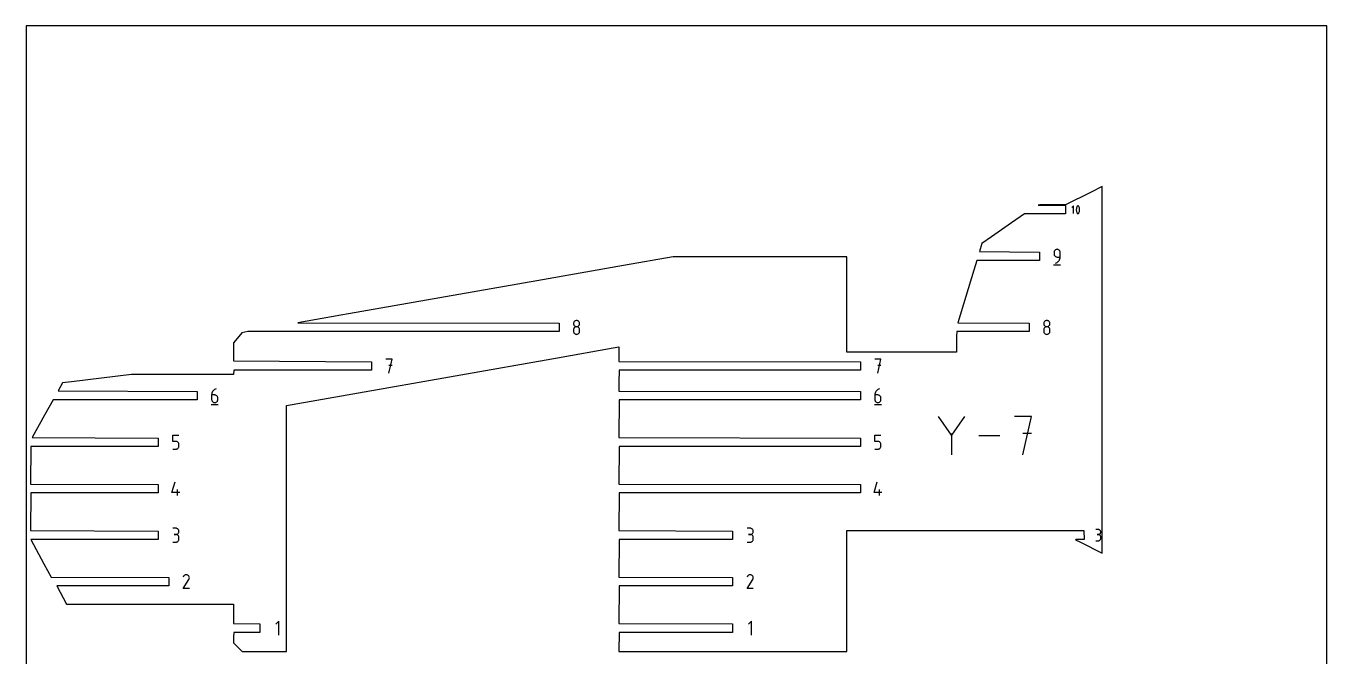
# Model space of a CAD drawing. Extents: x 0 to 450, y 0 to 500.
# Drawn here: x 0 to 450, y 281.9 to 500 of the extents above; entities that cross this region are included whole.
import ezdxf

# ---------------------------------------------------------------- set-up
doc = ezdxf.new("R2010")
doc.units = 0

msp = doc.modelspace()

# ---------------------------------------------------------------- linework, layer by layer
at = {"layer": 'annotation', "color": 1}
for p, q in [((362.287439, 437.707543), (361.701274, 437.121214)), ((362.287439, 435.070878), (362.287439, 437.707543)), ((363.301573, 436.766992), (363.276305, 436.514483)), ((363.276305, 436.514483), (363.276305, 436.260931)), ((363.352109, 437.016508), (363.301573, 436.766992)), ((363.427912, 437.261081), (363.352109, 437.016508)), ((363.528984, 437.498762), (363.427912, 437.261081)), ((363.56302, 437.555362), (363.528984, 437.498762)), ((363.528984, 437.498762), (363.528984, 437.498762)), ((363.605438, 437.603596), (363.56302, 437.555362)), ((363.654833, 437.642996), (363.605438, 437.603596)), ((363.709801, 437.673095), (363.654833, 437.642996)), ((363.768938, 437.693428), (363.709801, 437.673095)), ((363.830839, 437.703526), (363.768938, 437.693428)), ((363.894099, 437.702924), (363.830839, 437.703526)), ((363.957314, 437.691154), (363.894099, 437.702924)), ((364.01908, 437.667749), (363.957314, 437.691154)), ((364.042725, 437.655324), (364.01908, 437.667749)), ((364.01908, 437.667749), (364.01908, 437.667749)), ((364.065415, 437.641052), (364.042725, 437.655324)), ((364.087039, 437.625046), (364.065415, 437.641052)), ((364.107487, 437.60742), (364.087039, 437.625046)), ((364.126649, 437.588285), (364.107487, 437.60742)), ((364.144415, 437.567756), (364.126649, 437.588285)), ((364.160675, 437.545944), (364.144415, 437.567756)), ((364.175317, 437.522964), (364.160675, 437.545944)), ((364.188233, 437.498927), (364.175317, 437.522964)), ((364.289794, 437.260757), (364.188233, 437.498927)), ((364.188233, 437.498927), (364.188233, 437.498927)), ((364.365965, 437.015816), (364.289794, 437.260757)), ((364.416746, 436.766055), (364.365965, 437.015816)), ((364.442136, 436.513423), (364.416746, 436.766055)), ((364.442136, 436.259872), (364.442136, 436.513423)), ((363.276305, 436.260931), (363.301573, 436.008288)), ((363.301573, 436.008288), (363.352109, 435.758502)), ((363.352109, 435.758502), (363.427912, 435.513524)), ((363.427912, 435.513524), (363.528984, 435.275305)), ((363.528984, 435.275305), (363.528984, 435.275305)), ((363.528984, 435.275305), (363.541852, 435.251316)), ((363.541852, 435.251316), (363.556387, 435.22845)), ((363.556387, 435.22845), (363.572526, 435.206777)), ((363.572526, 435.206777), (363.590208, 435.186364)), ((363.590208, 435.186364), (363.609372, 435.167283)), ((363.609372, 435.167283), (363.629957, 435.149602)), ((363.629957, 435.149602), (363.651902, 435.133391)), ((363.651902, 435.133391), (363.675145, 435.118719)), ((363.675145, 435.118719), (363.699625, 435.105656)), ((363.699625, 435.105656), (363.699625, 435.105656)), ((363.699625, 435.105656), (363.760904, 435.082748)), ((363.760904, 435.082748), (363.823751, 435.071367)), ((363.823751, 435.071367), (363.886745, 435.071049)), ((363.886745, 435.071049), (363.948466, 435.08133)), ((363.948466, 435.08133), (364.007491, 435.101745)), ((364.007491, 435.101745), (364.062402, 435.13183)), ((364.062402, 435.13183), (364.111776, 435.171123)), ((364.111776, 435.171123), (364.154193, 435.219157)), ((364.154193, 435.219157), (364.188233, 435.27547)), ((364.188233, 435.27547), (364.289794, 435.5132)), ((364.188233, 435.27547), (364.188233, 435.27547)), ((364.289794, 435.5132), (364.365965, 435.75781)), ((364.365965, 435.75781), (364.416746, 436.007351)), ((364.416746, 436.007351), (364.442136, 436.259872)), ((355.596637, 421.820621), (355.579427, 421.628865)), ((355.579427, 421.628865), (355.579427, 421.095163)), ((355.579427, 421.095163), (355.579427, 421.095163)), ((355.579427, 421.095163), (355.596637, 420.903418)), ((355.646239, 422.001146), (355.596637, 421.820621)), ((355.596637, 420.903418), (355.646239, 420.72292)), ((355.725197, 422.167416), (355.646239, 422.001146)), ((355.646239, 420.72292), (355.725197, 420.556691)), ((355.830474, 422.316405), (355.725197, 422.167416)), ((355.725197, 420.556691), (355.830474, 420.407749)), ((355.959032, 422.445089), (355.830474, 422.316405)), ((355.830474, 420.407749), (355.959032, 420.279115)), ((356.107833, 422.550442), (355.959032, 422.445089)), ((355.959032, 420.279115), (356.107833, 420.173809)), ((356.273841, 422.629439), (356.107833, 422.550442)), ((356.107833, 420.173809), (356.273841, 420.094852)), ((356.454017, 422.679056), (356.273841, 422.629439)), ((356.273841, 420.094852), (356.454017, 420.045263)), ((356.645325, 422.696267), (356.454017, 422.679056)), ((356.454017, 420.045263), (356.645325, 420.028062)), ((356.837029, 422.679056), (356.645325, 422.696267)), ((356.645325, 422.696267), (356.645325, 422.696267)), ((356.645325, 420.028062), (357.711222, 420.028062)), ((357.017416, 422.629439), (356.837029, 422.679056)), ((356.948381, 418.352964), (357.169425, 418.574659)), ((357.183486, 422.550442), (357.017416, 422.629439)), ((357.169425, 418.574659), (357.356762, 418.824565)), ((357.332237, 422.445089), (357.183486, 422.550442)), ((357.460671, 422.316405), (357.332237, 422.445089)), ((357.356762, 418.824565), (357.507501, 419.09877)), ((357.565787, 422.167416), (357.460671, 422.316405)), ((357.507501, 419.09877), (357.618752, 419.393363)), ((357.644584, 422.001146), (357.565787, 422.167416)), ((357.618752, 419.393363), (357.687623, 419.704431)), ((357.694063, 421.820621), (357.644584, 422.001146)), ((357.687623, 419.704431), (357.711222, 420.028062)), ((357.711222, 421.628865), (357.694063, 421.820621)), ((357.711222, 420.028062), (357.711222, 421.628865)), ((357.711222, 421.628865), (357.711222, 421.628865)), ((355.446228, 417.296267), (357.846228, 417.296267)), ((356.111925, 417.896267), (356.41674, 418.009856)), ((356.111925, 417.896267), (356.111925, 417.896267)), ((356.41674, 418.009856), (356.696522, 418.163393)), ((356.696522, 418.163393), (356.948381, 418.352964)), ((189.381537, 397.172966), (189.364338, 396.982106)), ((189.364338, 396.982106), (189.364338, 396.982106)), ((189.364338, 396.982106), (189.381547, 396.79035)), ((189.431114, 397.352793), (189.381537, 397.172966)), ((189.381547, 396.79035), (189.431149, 396.609825)), ((189.510041, 397.518539), (189.431114, 397.352793)), ((189.431149, 396.609825), (189.510107, 396.443555)), ((189.615285, 397.667152), (189.510041, 397.518539)), ((189.510107, 396.443555), (189.615384, 396.294566)), ((189.743818, 397.795584), (189.615285, 397.667152)), ((189.615384, 396.294566), (189.743942, 396.165882)), ((189.892609, 397.900784), (189.743818, 397.795584)), ((189.743942, 396.165882), (189.892743, 396.060529)), ((190.058629, 397.979703), (189.892609, 397.900784)), ((189.892743, 396.060529), (190.058751, 395.981531)), ((190.238848, 398.029291), (190.058629, 397.979703)), ((190.430235, 398.046498), (190.238848, 398.029291)), ((190.621622, 398.029291), (190.430235, 398.046498)), ((190.430235, 398.046498), (190.430235, 398.046498)), ((190.801841, 397.979703), (190.621622, 398.029291)), ((190.801719, 395.981531), (190.967727, 396.060529)), ((190.967861, 397.900784), (190.801841, 397.979703)), ((190.967727, 396.060529), (191.116528, 396.165882)), ((191.116652, 397.795584), (190.967861, 397.900784)), ((191.116528, 396.165882), (191.245086, 396.294566)), ((191.245185, 397.667152), (191.116652, 397.795584)), ((191.245086, 396.294566), (191.350363, 396.443555)), ((191.35043, 397.518539), (191.245185, 397.667152)), ((191.350363, 396.443555), (191.429321, 396.609825)), ((191.429356, 397.352793), (191.35043, 397.518539)), ((191.429321, 396.609825), (191.478923, 396.79035)), ((191.478933, 397.172966), (191.429356, 397.352793)), ((191.478923, 396.79035), (191.496132, 396.982106)), ((191.496132, 396.982106), (191.478933, 397.172966)), ((191.496132, 396.982106), (191.496132, 396.982106)), ((352.033554, 397.172966), (352.016355, 396.982106)), ((352.016355, 396.982106), (352.016355, 396.982106)), ((352.016355, 396.982106), (352.033564, 396.79035)), ((352.083132, 397.352793), (352.033554, 397.172966)), ((352.033564, 396.79035), (352.083166, 396.609825)), ((352.162058, 397.518539), (352.083132, 397.352793)), ((352.083166, 396.609825), (352.162125, 396.443555)), ((352.267302, 397.667152), (352.162058, 397.518539)), ((352.162125, 396.443555), (352.267401, 396.294566)), ((352.395835, 397.795584), (352.267302, 397.667152)), ((352.267401, 396.294566), (352.395959, 396.165882)), ((352.544627, 397.900784), (352.395835, 397.795584)), ((352.395959, 396.165882), (352.54476, 396.060529)), ((352.710647, 397.979703), (352.544627, 397.900784)), ((352.54476, 396.060529), (352.710768, 395.981531)), ((352.890865, 398.029291), (352.710647, 397.979703)), ((353.082252, 398.046498), (352.890865, 398.029291)), ((353.273639, 398.029291), (353.082252, 398.046498)), ((353.082252, 398.046498), (353.082252, 398.046498)), ((353.453858, 397.979703), (353.273639, 398.029291)), ((353.453737, 395.981531), (353.619744, 396.060529)), ((353.619878, 397.900784), (353.453858, 397.979703)), ((353.619744, 396.060529), (353.768545, 396.165882)), ((353.768669, 397.795584), (353.619878, 397.900784)), ((353.768545, 396.165882), (353.897103, 396.294566)), ((353.897202, 397.667152), (353.768669, 397.795584)), ((353.897103, 396.294566), (354.00238, 396.443555)), ((354.002447, 397.518539), (353.897202, 397.667152)), ((354.00238, 396.443555), (354.081338, 396.609825)), ((354.081373, 397.352793), (354.002447, 397.518539)), ((354.081338, 396.609825), (354.130941, 396.79035)), ((354.130951, 397.172966), (354.081373, 397.352793)), ((354.130941, 396.79035), (354.14815, 396.982106)), ((354.14815, 396.982106), (354.130951, 397.172966)), ((354.14815, 396.982106), (354.14815, 396.982106)), ((189.381537, 395.039268), (189.364338, 394.847602)), ((189.364338, 394.847602), (189.364338, 394.31661)), ((189.364338, 394.31661), (189.364338, 394.31661)), ((189.364338, 394.31661), (189.381547, 394.124957)), ((189.431114, 395.219724), (189.381537, 395.039268)), ((189.381547, 394.124957), (189.431149, 393.944709)), ((189.510041, 395.385941), (189.431114, 395.219724)), ((189.431149, 393.944709), (189.510107, 393.778839)), ((189.615285, 395.534893), (189.510041, 395.385941)), ((189.510107, 393.778839), (189.615384, 393.630325)), ((189.743818, 395.663551), (189.615285, 395.534893)), ((189.615384, 393.630325), (189.743942, 393.502141)), ((189.892609, 395.768889), (189.743818, 395.663551)), ((189.743942, 393.502141), (189.892743, 393.397263)), ((190.058629, 395.847879), (189.892609, 395.768889)), ((189.892743, 393.397263), (190.058751, 393.318666)), ((190.238848, 395.897493), (190.058629, 395.847879)), ((190.058751, 395.981531), (190.238927, 395.931915)), ((190.058751, 393.318666), (190.238927, 393.269325)), ((190.430235, 395.914703), (190.238848, 395.897493)), ((190.238927, 395.931915), (190.430235, 395.914703)), ((190.238927, 393.269325), (190.430235, 393.252217)), ((190.430235, 395.914703), (190.621543, 395.931915)), ((190.621622, 395.897502), (190.430235, 395.914703)), ((190.430235, 395.914703), (190.430235, 395.914703)), ((190.430235, 395.914703), (190.430235, 395.914703)), ((190.430235, 393.252217), (190.621543, 393.269325)), ((190.430235, 393.252217), (190.430235, 393.252217)), ((190.621543, 395.931915), (190.801719, 395.981531)), ((190.621543, 393.269325), (190.801719, 393.318666)), ((190.801841, 395.847913), (190.621622, 395.897502)), ((190.801719, 393.318666), (190.967727, 393.397263)), ((190.967861, 395.768956), (190.801841, 395.847913)), ((190.967727, 393.397263), (191.116528, 393.502141)), ((191.116652, 395.66365), (190.967861, 395.768956)), ((191.116528, 393.502141), (191.245086, 393.630325)), ((191.245185, 395.535017), (191.116652, 395.66365)), ((191.245086, 393.630325), (191.350363, 393.778839)), ((191.35043, 395.386075), (191.245185, 395.535017)), ((191.350363, 393.778839), (191.429321, 393.944709)), ((191.429356, 395.219845), (191.35043, 395.386075)), ((191.429321, 393.944709), (191.478923, 394.124957)), ((191.478933, 395.039347), (191.429356, 395.219845)), ((191.478923, 394.124957), (191.496132, 394.31661)), ((191.496132, 394.847602), (191.478933, 395.039347)), ((191.496132, 394.31661), (191.496132, 394.847602)), ((191.496132, 394.847602), (191.496132, 394.847602)), ((352.033554, 395.039268), (352.016355, 394.847602)), ((352.016355, 394.847602), (352.016355, 394.31661)), ((352.016355, 394.31661), (352.016355, 394.31661)), ((352.016355, 394.31661), (352.033564, 394.124957)), ((352.083132, 395.219724), (352.033554, 395.039268)), ((352.033564, 394.124957), (352.083166, 393.944709)), ((352.162058, 395.385941), (352.083132, 395.219724)), ((352.083166, 393.944709), (352.162125, 393.778839)), ((352.267302, 395.534893), (352.162058, 395.385941)), ((352.162125, 393.778839), (352.267401, 393.630325)), ((352.395835, 395.663551), (352.267302, 395.534893)), ((352.267401, 393.630325), (352.395959, 393.502141)), ((352.544627, 395.768889), (352.395835, 395.663551)), ((352.395959, 393.502141), (352.54476, 393.397263)), ((352.710647, 395.847879), (352.544627, 395.768889)), ((352.54476, 393.397263), (352.710768, 393.318666)), ((352.890865, 395.897493), (352.710647, 395.847879)), ((352.710768, 395.981531), (352.890945, 395.931915)), ((352.710768, 393.318666), (352.890945, 393.269325)), ((353.082252, 395.914703), (352.890865, 395.897493)), ((352.890945, 395.931915), (353.082252, 395.914703)), ((352.890945, 393.269325), (353.082252, 393.252217)), ((353.082252, 395.914703), (353.27356, 395.931915)), ((353.273639, 395.897502), (353.082252, 395.914703)), ((353.082252, 395.914703), (353.082252, 395.914703)), ((353.082252, 395.914703), (353.082252, 395.914703)), ((353.082252, 393.252217), (353.27356, 393.269325)), ((353.082252, 393.252217), (353.082252, 393.252217)), ((353.27356, 395.931915), (353.453737, 395.981531)), ((353.27356, 393.269325), (353.453737, 393.318666)), ((353.453858, 395.847913), (353.273639, 395.897502)), ((353.453737, 393.318666), (353.619744, 393.397263)), ((353.619878, 395.768956), (353.453858, 395.847913)), ((353.619744, 393.397263), (353.768545, 393.502141)), ((353.768669, 395.66365), (353.619878, 395.768956)), ((353.768545, 393.502141), (353.897103, 393.630325)), ((353.897202, 395.535017), (353.768669, 395.66365)), ((353.897103, 393.630325), (354.00238, 393.778839)), ((354.002447, 395.386075), (353.897202, 395.535017)), ((354.00238, 393.778839), (354.081338, 393.944709)), ((354.081373, 395.219845), (354.002447, 395.386075)), ((354.081338, 393.944709), (354.130941, 394.124957)), ((354.130951, 395.039347), (354.081373, 395.219845)), ((354.130941, 394.124957), (354.14815, 394.31661)), ((354.14815, 394.847602), (354.130951, 395.039347)), ((354.14815, 394.31661), (354.14815, 394.847602)), ((354.14815, 394.847602), (354.14815, 394.847602)), ((126.593036, 384.669984), (124.458532, 384.669984)), ((125.525935, 379.869984), (126.593036, 384.669984)), ((126.593036, 382.53247), (125.525935, 382.53247)), ((295.72853, 384.669984), (293.594026, 384.669984)), ((294.661428, 379.869984), (295.72853, 384.669984)), ((295.72853, 382.53247), (294.661428, 382.53247)), ((64.741402, 373.736314), (64.553914, 373.485929)), ((64.962671, 373.958522), (64.741402, 373.736314)), ((65.214845, 374.148688), (64.962671, 373.958522)), ((65.495046, 374.302948), (65.214845, 374.148688)), ((65.800399, 374.417437), (65.495046, 374.302948)), ((65.800399, 374.417437), (65.800399, 374.417437)), ((294.137638, 373.736314), (293.95015, 373.485929)), ((294.358907, 373.958522), (294.137638, 373.736314)), ((294.61108, 374.148688), (294.358907, 373.958522)), ((294.891282, 374.302948), (294.61108, 374.148688)), ((295.196634, 374.417437), (294.891282, 374.302948)), ((295.196634, 374.417437), (295.196634, 374.417437)), ((64.065794, 369.017437), (66.465794, 369.017437)), ((64.222897, 372.604365), (64.199295, 372.279923)), ((64.199295, 372.279923), (64.199295, 370.684539)), ((65.265192, 372.279923), (64.199295, 372.279923)), ((64.199295, 370.684539), (64.199295, 370.684539)), ((64.199295, 370.684539), (64.216504, 370.492793)), ((64.216504, 370.492793), (64.266107, 370.312296)), ((64.291785, 372.91609), (64.222897, 372.604365)), ((64.266107, 370.312296), (64.345065, 370.146066)), ((64.403083, 373.211233), (64.291785, 372.91609)), ((64.345065, 370.146066), (64.450342, 369.997124)), ((64.553914, 373.485929), (64.403083, 373.211233)), ((64.450342, 369.997124), (64.578899, 369.86849)), ((64.578899, 369.86849), (64.727701, 369.763185)), ((64.727701, 369.763185), (64.893708, 369.684227)), ((64.893708, 369.684227), (65.073885, 369.634638)), ((65.073885, 369.634638), (65.265192, 369.617437)), ((65.456897, 372.262815), (65.265192, 372.279923)), ((65.265192, 369.617437), (65.456897, 369.634638)), ((65.265192, 369.617437), (65.265192, 369.617437)), ((65.637284, 372.213475), (65.456897, 372.262815)), ((65.456897, 369.634638), (65.637284, 369.684227)), ((65.803353, 372.134878), (65.637284, 372.213475)), ((65.637284, 369.684227), (65.803353, 369.763185)), ((65.952105, 372.03), (65.803353, 372.134878)), ((65.803353, 369.763185), (65.952105, 369.86849)), ((66.080539, 371.901816), (65.952105, 372.03)), ((65.952105, 369.86849), (66.080539, 369.997124)), ((66.185655, 371.753301), (66.080539, 371.901816)), ((66.080539, 369.997124), (66.185655, 370.146066)), ((66.264452, 371.587432), (66.185655, 371.753301)), ((66.185655, 370.146066), (66.264452, 370.312296)), ((66.31393, 371.407183), (66.264452, 371.587432)), ((66.264452, 370.312296), (66.31393, 370.492793)), ((66.33109, 371.215531), (66.31393, 371.407183)), ((66.31393, 370.492793), (66.33109, 370.684539)), ((66.33109, 370.684539), (66.33109, 371.215531)), ((66.33109, 371.215531), (66.33109, 371.215531)), ((293.46203, 369.017437), (295.86203, 369.017437)), ((293.619133, 372.604365), (293.595531, 372.279923)), ((293.595531, 372.279923), (293.595531, 370.684539)), ((294.661428, 372.279923), (293.595531, 372.279923)), ((293.595531, 370.684539), (293.595531, 370.684539)), ((293.595531, 370.684539), (293.61274, 370.492793)), ((293.61274, 370.492793), (293.662342, 370.312296)), ((293.688021, 372.91609), (293.619133, 372.604365)), ((293.662342, 370.312296), (293.7413, 370.146066)), ((293.799319, 373.211233), (293.688021, 372.91609)), ((293.7413, 370.146066), (293.846577, 369.997124)), ((293.95015, 373.485929), (293.799319, 373.211233)), ((293.846577, 369.997124), (293.975135, 369.86849)), ((293.975135, 369.86849), (294.123936, 369.763185)), ((294.123936, 369.763185), (294.289944, 369.684227)), ((294.289944, 369.684227), (294.47012, 369.634638)), ((294.47012, 369.634638), (294.661428, 369.617437)), ((294.853132, 372.262815), (294.661428, 372.279923)), ((294.661428, 369.617437), (294.853132, 369.634638)), ((294.661428, 369.617437), (294.661428, 369.617437)), ((295.033519, 372.213475), (294.853132, 372.262815)), ((294.853132, 369.634638), (295.033519, 369.684227)), ((295.199589, 372.134878), (295.033519, 372.213475)), ((295.033519, 369.684227), (295.199589, 369.763185)), ((295.348341, 372.03), (295.199589, 372.134878)), ((295.199589, 369.763185), (295.348341, 369.86849)), ((295.476775, 371.901816), (295.348341, 372.03)), ((295.348341, 369.86849), (295.476775, 369.997124)), ((295.58189, 371.753301), (295.476775, 371.901816)), ((295.476775, 369.997124), (295.58189, 370.146066)), ((295.660687, 371.587432), (295.58189, 371.753301)), ((295.58189, 370.146066), (295.660687, 370.312296)), ((295.710166, 371.407183), (295.660687, 371.587432)), ((295.660687, 370.312296), (295.710166, 370.492793)), ((295.727326, 371.215531), (295.710166, 371.407183)), ((295.710166, 370.492793), (295.727326, 370.684539)), ((295.727326, 370.684539), (295.727326, 371.215531)), ((295.727326, 371.215531), (295.727326, 371.215531)), ((320.125761, 358.413948), (315.673958, 364.851862)), ((324.576726, 364.851862), (320.125761, 358.413948)), ((347.818754, 364.851444), (341.883853, 364.851444)), ((344.851722, 351.505242), (347.818754, 364.851444)), ((50.750154, 356.18698), (50.750154, 358.324494)), ((50.750154, 358.324494), (52.881949, 358.324494)), ((51.816051, 356.18698), (50.750154, 356.18698)), ((52.007438, 356.169872), (51.816051, 356.18698)), ((52.187657, 356.120532), (52.007438, 356.169872)), ((52.353677, 356.041935), (52.187657, 356.120532)), ((52.502468, 355.937056), (52.353677, 356.041935)), ((52.631001, 355.808872), (52.502468, 355.937056)), ((52.736246, 355.660358), (52.631001, 355.808872)), ((52.815172, 355.494489), (52.736246, 355.660358)), ((293.595531, 356.18698), (293.595531, 358.324494)), ((293.595531, 358.324494), (295.727325, 358.324494)), ((294.661428, 356.18698), (293.595531, 356.18698)), ((294.852815, 356.169872), (294.661428, 356.18698)), ((295.033034, 356.120532), (294.852815, 356.169872)), ((295.199054, 356.041935), (295.033034, 356.120532)), ((295.347845, 355.937056), (295.199054, 356.041935)), ((295.476378, 355.808872), (295.347845, 355.937056)), ((295.581623, 355.660358), (295.476378, 355.808872)), ((295.660549, 355.494489), (295.581623, 355.660358)), ((320.125761, 358.932027), (320.125761, 351.504823)), ((336.880701, 358.178343), (329.583226, 358.178343)), ((347.818754, 358.908174), (344.851722, 358.908174)), ((50.750154, 353.524494), (51.816051, 353.524494)), ((51.816051, 353.524494), (52.007359, 353.541695)), ((51.816051, 353.524494), (51.816051, 353.524494)), ((52.007359, 353.541695), (52.187536, 353.591284)), ((52.187536, 353.591284), (52.353543, 353.670241)), ((52.353543, 353.670241), (52.502345, 353.775547)), ((52.502345, 353.775547), (52.630902, 353.904181)), ((52.630902, 353.904181), (52.736179, 354.053122)), ((52.736179, 354.053122), (52.815137, 354.219352)), ((52.815137, 354.219352), (52.86474, 354.39985)), ((52.86475, 355.31424), (52.815172, 355.494489)), ((52.86474, 354.39985), (52.881949, 354.591595)), ((52.881949, 355.122587), (52.86475, 355.31424)), ((52.881949, 354.591595), (52.881949, 355.122587)), ((52.881949, 355.122587), (52.881949, 355.122587)), ((293.595531, 353.524494), (294.661428, 353.524494)), ((294.661428, 353.524494), (294.852736, 353.541695)), ((294.661428, 353.524494), (294.661428, 353.524494)), ((294.852736, 353.541695), (295.032912, 353.591284)), ((295.032912, 353.591284), (295.19892, 353.670241)), ((295.19892, 353.670241), (295.347721, 353.775547)), ((295.347721, 353.775547), (295.476279, 353.904181)), ((295.476279, 353.904181), (295.581556, 354.053122)), ((295.581556, 354.053122), (295.660514, 354.219352)), ((295.660514, 354.219352), (295.710116, 354.39985)), ((295.710126, 355.31424), (295.660549, 355.494489)), ((295.710116, 354.39985), (295.727325, 354.591595)), ((295.727325, 355.122587), (295.710126, 355.31424)), ((295.727325, 354.591595), (295.727325, 355.122587)), ((295.727325, 355.122587), (295.727325, 355.122587)), ((50.483454, 338.498652), (51.547846, 342.231551)), ((293.32883, 338.498652), (294.393223, 342.231551)), ((53.148649, 338.498652), (50.483454, 338.498652)), ((52.349753, 337.431551), (52.349753, 339.563345)), ((295.994026, 338.498652), (293.32883, 338.498652)), ((295.195129, 337.431551), (295.195129, 339.563345)), ((51.816051, 326.133038), (50.750154, 326.133038)), ((51.816051, 324.001244), (51.28235, 324.001244)), ((51.28235, 324.001244), (51.816051, 324.001244)), ((52.007756, 326.115831), (51.816051, 326.133038)), ((51.816051, 324.001244), (52.007756, 324.018455)), ((52.007756, 323.984037), (51.816051, 324.001244)), ((51.816051, 324.001244), (51.816051, 324.001244)), ((52.188143, 326.066243), (52.007756, 326.115831)), ((52.007756, 324.018455), (52.188143, 324.068072)), ((52.354212, 325.987324), (52.188143, 326.066243)), ((52.188143, 324.068072), (52.354212, 324.147069)), ((52.502964, 325.882124), (52.354212, 325.987324)), ((52.354212, 324.147069), (52.502964, 324.252422)), ((52.631398, 325.753692), (52.502964, 325.882124)), ((52.502964, 324.252422), (52.631398, 324.381106)), ((52.736513, 325.605079), (52.631398, 325.753692)), ((52.631398, 324.381106), (52.736513, 324.530095)), ((52.815311, 325.439333), (52.736513, 325.605079)), ((52.736513, 324.530095), (52.815311, 324.696365)), ((52.864789, 325.259506), (52.815311, 325.439333)), ((52.815311, 324.696365), (52.864789, 324.87689)), ((52.881949, 325.068646), (52.864789, 325.259506)), ((52.864789, 324.87689), (52.881949, 325.068646)), ((52.881949, 325.068646), (52.881949, 325.068646)), ((250.463084, 326.133038), (249.397187, 326.133038)), ((250.463084, 324.001244), (249.929383, 324.001244)), ((249.929383, 324.001244), (250.463084, 324.001244)), ((250.654789, 326.115831), (250.463084, 326.133038)), ((250.463084, 324.001244), (250.654789, 324.018455)), ((250.654789, 323.984037), (250.463084, 324.001244)), ((250.463084, 324.001244), (250.463084, 324.001244)), ((250.835176, 326.066243), (250.654789, 326.115831)), ((250.654789, 324.018455), (250.835176, 324.068072)), ((251.001245, 325.987324), (250.835176, 326.066243)), ((250.835176, 324.068072), (251.001245, 324.147069)), ((251.149997, 325.882124), (251.001245, 325.987324)), ((251.001245, 324.147069), (251.149997, 324.252422)), ((251.278431, 325.753692), (251.149997, 325.882124)), ((251.149997, 324.252422), (251.278431, 324.381106)), ((251.383546, 325.605079), (251.278431, 325.753692)), ((251.278431, 324.381106), (251.383546, 324.530095)), ((251.462344, 325.439333), (251.383546, 325.605079)), ((251.383546, 324.530095), (251.462344, 324.696365)), ((251.511822, 325.259506), (251.462344, 325.439333)), ((251.462344, 324.696365), (251.511822, 324.87689)), ((251.528982, 325.068646), (251.511822, 325.259506)), ((251.511822, 324.87689), (251.528982, 325.068646)), ((251.528982, 325.068646), (251.528982, 325.068646)), ((370.899638, 325.680861), (370.035031, 325.680861)), ((371.05514, 325.666903), (370.899638, 325.680861)), ((371.201462, 325.62668), (371.05514, 325.666903)), ((371.05514, 323.965607), (371.201462, 324.005854)), ((371.33617, 325.562664), (371.201462, 325.62668)), ((371.201462, 324.005854), (371.33617, 324.069933)), ((371.456831, 325.477331), (371.33617, 325.562664)), ((371.33617, 324.069933), (371.456831, 324.155391)), ((371.56101, 325.373153), (371.456831, 325.477331)), ((371.456831, 324.155391), (371.56101, 324.259773)), ((371.646275, 325.252604), (371.56101, 325.373153)), ((371.56101, 324.259773), (371.646275, 324.380626)), ((371.710192, 325.118159), (371.646275, 325.252604)), ((371.646275, 324.380626), (371.710192, 324.515497)), ((371.750327, 324.972291), (371.710192, 325.118159)), ((371.710192, 324.515497), (371.750327, 324.661931)), ((371.764246, 324.817474), (371.750327, 324.972291)), ((371.750327, 324.661931), (371.764246, 324.817474)), ((371.764246, 324.817474), (371.764246, 324.817474)), ((50.750154, 321.338758), (51.816051, 321.338758)), ((51.816051, 321.338758), (52.007756, 321.355955)), ((51.816051, 321.338758), (51.816051, 321.338758)), ((52.188143, 323.934449), (52.007756, 323.984037)), ((52.007756, 321.355955), (52.188143, 321.405518)), ((52.354212, 323.85553), (52.188143, 323.934449)), ((52.188143, 321.405518), (52.354212, 321.484405)), ((52.502964, 323.750329), (52.354212, 323.85553)), ((52.354212, 321.484405), (52.502964, 321.589573)), ((52.631398, 323.621897), (52.502964, 323.750329)), ((52.502964, 321.589573), (52.631398, 321.71798)), ((52.736513, 323.473284), (52.631398, 323.621897)), ((52.631398, 321.71798), (52.736513, 321.866584)), ((52.815311, 323.307539), (52.736513, 323.473284)), ((52.736513, 321.866584), (52.815311, 322.032341)), ((52.864789, 323.127711), (52.815311, 323.307539)), ((52.815311, 322.032341), (52.864789, 322.212211)), ((52.881949, 322.936851), (52.864789, 323.127711)), ((52.864789, 322.212211), (52.881949, 322.40315)), ((52.881949, 322.40315), (52.881949, 322.936851)), ((52.881949, 322.936851), (52.881949, 322.936851)), ((249.397187, 321.338758), (250.463084, 321.338758)), ((250.463084, 321.338758), (250.654789, 321.355955)), ((250.463084, 321.338758), (250.463084, 321.338758)), ((250.835176, 323.934449), (250.654789, 323.984037)), ((250.654789, 321.355955), (250.835176, 321.405518)), ((251.001245, 323.85553), (250.835176, 323.934449)), ((250.835176, 321.405518), (251.001245, 321.484405)), ((251.149997, 323.750329), (251.001245, 323.85553)), ((251.001245, 321.484405), (251.149997, 321.589573)), ((251.278431, 323.621897), (251.149997, 323.750329)), ((251.149997, 321.589573), (251.278431, 321.71798)), ((251.383546, 323.473284), (251.278431, 323.621897)), ((251.278431, 321.71798), (251.383546, 321.866584)), ((251.462344, 323.307539), (251.383546, 323.473284)), ((251.383546, 321.866584), (251.462344, 322.032341)), ((251.511822, 323.127711), (251.462344, 323.307539)), ((251.462344, 322.032341), (251.511822, 322.212211)), ((251.528982, 322.936851), (251.511822, 323.127711)), ((251.511822, 322.212211), (251.528982, 322.40315)), ((251.528982, 322.40315), (251.528982, 322.936851)), ((251.528982, 322.936851), (251.528982, 322.936851)), ((370.035031, 321.791959), (370.899638, 321.791959)), ((370.899638, 323.951646), (370.466724, 323.951646)), ((370.466724, 323.951646), (370.899638, 323.951646)), ((370.899638, 323.951646), (371.05514, 323.965607)), ((371.05514, 323.937688), (370.899638, 323.951646)), ((370.899638, 323.951646), (370.899638, 323.951646)), ((370.899638, 321.791959), (371.05514, 321.805908)), ((370.899638, 321.791959), (370.899638, 321.791959)), ((371.201462, 323.897465), (371.05514, 323.937688)), ((371.05514, 321.805908), (371.201462, 321.846111)), ((371.33617, 323.833449), (371.201462, 323.897465)), ((371.201462, 321.846111), (371.33617, 321.910101)), ((371.456831, 323.748116), (371.33617, 323.833449)), ((371.33617, 321.910101), (371.456831, 321.995408)), ((371.56101, 323.643938), (371.456831, 323.748116)), ((371.456831, 321.995408), (371.56101, 322.099566)), ((371.646275, 323.523389), (371.56101, 323.643938)), ((371.56101, 322.099566), (371.646275, 322.220107)), ((371.710192, 323.388944), (371.646275, 323.523389)), ((371.646275, 322.220107), (371.710192, 322.354562)), ((371.750327, 323.243076), (371.710192, 323.388944)), ((371.710192, 322.354562), (371.750327, 322.500464)), ((371.764246, 323.088259), (371.750327, 323.243076)), ((371.750327, 322.500464), (371.764246, 322.655345)), ((371.764246, 322.655345), (371.764246, 323.088259)), ((371.764246, 323.088259), (371.764246, 323.088259)), ((54.371244, 305.245625), (56.341093, 308.416828)), ((54.514227, 309.511924), (54.374255, 309.243417)), ((54.625306, 309.669436), (54.514227, 309.511924)), ((54.758577, 309.800922), (54.625306, 309.669436)), ((54.909985, 309.905329), (54.758577, 309.800922)), ((55.075478, 309.981604), (54.909985, 309.905329)), ((55.251002, 310.028694), (55.075478, 309.981604)), ((55.432504, 310.045547), (55.251002, 310.028694)), ((55.615931, 310.031108), (55.432504, 310.045547)), ((55.79723, 309.984326), (55.615931, 310.031108)), ((55.972348, 309.904147), (55.79723, 309.984326)), ((56.128972, 309.792929), (55.972348, 309.904147)), ((55.972348, 309.904147), (55.972348, 309.904147)), ((56.259927, 309.659468), (56.128972, 309.792929)), ((56.364048, 309.507854), (56.259927, 309.659468)), ((56.341093, 308.416828), (56.343447, 308.419742)), ((56.341093, 308.416828), (56.341093, 308.416828)), ((56.343447, 308.419742), (56.345706, 308.42268)), ((56.345706, 308.42268), (56.347882, 308.425669)), ((56.347882, 308.425669), (56.349992, 308.428731)), ((56.349992, 308.428731), (56.352049, 308.431893)), ((56.352049, 308.431893), (56.35407, 308.435178)), ((56.35407, 308.435178), (56.356068, 308.438613)), ((56.356068, 308.438613), (56.358059, 308.44222)), ((56.358059, 308.44222), (56.360057, 308.446026)), ((56.360057, 308.446026), (56.441391, 308.620658)), ((56.360057, 308.446026), (56.360057, 308.446026)), ((56.440171, 309.342178), (56.364048, 309.507854)), ((56.487131, 309.16653), (56.440171, 309.342178)), ((56.441391, 308.620658), (56.488905, 308.80168)), ((56.503764, 308.985001), (56.487131, 309.16653)), ((56.488905, 308.80168), (56.503764, 308.985001)), ((249.397187, 305.245625), (251.367035, 308.416828)), ((249.540169, 309.511924), (249.400197, 309.243417)), ((249.651249, 309.669436), (249.540169, 309.511924)), ((249.784519, 309.800922), (249.651249, 309.669436)), ((249.935927, 309.905329), (249.784519, 309.800922)), ((250.10142, 309.981604), (249.935927, 309.905329)), ((250.276944, 310.028694), (250.10142, 309.981604)), ((250.458446, 310.045547), (250.276944, 310.028694)), ((250.641874, 310.031108), (250.458446, 310.045547)), ((250.823173, 309.984326), (250.641874, 310.031108)), ((250.998291, 309.904147), (250.823173, 309.984326)), ((251.154915, 309.792929), (250.998291, 309.904147)), ((250.998291, 309.904147), (250.998291, 309.904147)), ((251.285869, 309.659468), (251.154915, 309.792929)), ((251.38999, 309.507854), (251.285869, 309.659468)), ((251.367035, 308.416828), (251.36939, 308.419742)), ((251.367035, 308.416828), (251.367035, 308.416828)), ((251.36939, 308.419742), (251.371648, 308.42268)), ((251.371648, 308.42268), (251.373825, 308.425669)), ((251.373825, 308.425669), (251.375934, 308.428731)), ((251.375934, 308.428731), (251.377992, 308.431893)), ((251.377992, 308.431893), (251.380012, 308.435178)), ((251.380012, 308.435178), (251.38201, 308.438613)), ((251.38201, 308.438613), (251.384001, 308.44222)), ((251.384001, 308.44222), (251.385999, 308.446026)), ((251.385999, 308.446026), (251.467334, 308.620658)), ((251.385999, 308.446026), (251.385999, 308.446026)), ((251.466113, 309.342178), (251.38999, 309.507854)), ((251.513073, 309.16653), (251.466113, 309.342178)), ((251.467334, 308.620658), (251.514848, 308.80168)), ((251.529706, 308.985001), (251.513073, 309.16653)), ((251.514848, 308.80168), (251.529706, 308.985001)), ((56.503039, 305.245625), (54.371244, 305.245625)), ((251.528982, 305.245625), (249.397187, 305.245625)), ((87.422418, 293.952721), (86.355317, 292.885318)), ((87.422418, 289.152721), (87.422418, 293.952721)), ((250.996785, 293.952721), (249.929684, 292.885318)), ((250.996785, 289.152721), (250.996785, 293.952721))]:
    msp.add_line(p, q, dxfattribs=at)
at = {"layer": 'boundary', "color": 5}
for p, q in [((368.151765, 442.372428), (359.584061, 438.088572)), ((372.27827, 444.435682), (368.151765, 442.372428)), ((372.27827, 429.60517), (372.27827, 444.435682)), ((350.720442, 438.088571), (350.123934, 437.989211)), ((350.123934, 437.989211), (359.595963, 437.839211)), ((352.046185, 438.088571), (350.720442, 438.088571)), ((353.66159, 438.08857), (352.046185, 438.088571)), ((355.504585, 438.088571), (353.66159, 438.08857)), ((356.977146, 438.088571), (355.504585, 438.088571)), ((357.504366, 438.088571), (356.977146, 438.088571)), ((359.036667, 438.088571), (357.504366, 438.088571)), ((359.584061, 438.088572), (359.036667, 438.088571)), ((359.595963, 437.839211), (359.595963, 434.93921)), ((345.425545, 434.939211), (340.845794, 431.817339)), ((359.595963, 434.93921), (345.425545, 434.939211)), ((340.845794, 431.817339), (333.932573, 427.021536)), ((372.27827, 396.832368), (372.27827, 429.60517)), ((330.601086, 424.66482), (329.762442, 421.896267)), ((333.932573, 427.021536), (330.601086, 424.66482)), ((223.881591, 420.144451), (206.63059, 417.102634)), ((253.718296, 420.14445), (223.881591, 420.144451)), ((283.881583, 420.14445), (253.718296, 420.14445)), ((283.881583, 398.130122), (283.881583, 420.14445)), ((328.888105, 418.846267), (327.815408, 415.46867)), ((350.596228, 418.846267), (328.888105, 418.846267)), ((329.762442, 421.896267), (350.596228, 421.746267)), ((350.596228, 421.746267), (350.596228, 418.846267)), ((206.63059, 417.102634), (176.709924, 411.826815)), ((327.815408, 415.46867), (322.297374, 397.252368)), ((176.709924, 411.826815), (111.496195, 400.327874)), ((108.873356, 399.865395), (94.054142, 397.252368)), ((94.054142, 397.252368), (184.380837, 397.102368)), ((111.496195, 400.327874), (108.873356, 399.865395)), ((184.380837, 397.102368), (184.380837, 394.202368)), ((283.881582, 387.062667), (283.881583, 398.130122)), ((322.297374, 397.252368), (347.032854, 397.102368)), ((347.032854, 397.102368), (347.032854, 394.202368)), ((372.278271, 357.50502), (372.27827, 396.832368)), ((74.175054, 393.227046), (71.732831, 390.31652)), ((74.687254, 393.837462), (74.175054, 393.227046)), ((76.75674, 394.202368), (74.687254, 393.837462)), ((184.380837, 394.202368), (76.75674, 394.202368)), ((321.982392, 394.202368), (321.886936, 392.577169)), ((321.886936, 392.577169), (321.887799, 387.062667)), ((347.032854, 394.202368), (321.982392, 394.202368)), ((71.732831, 390.31652), (71.732832, 388.803269)), ((71.732832, 388.803269), (71.732832, 384.06369)), ((183.837483, 385.182419), (203.040694, 388.568465)), ((203.040694, 388.568465), (205.045789, 388.922017)), ((205.045789, 388.922017), (205.045789, 383.869984)), ((314.331127, 387.062667), (283.881582, 387.062667)), ((319.391992, 387.062667), (314.331127, 387.062667)), ((321.887799, 387.062667), (319.391992, 387.062667)), ((71.732832, 384.06369), (119.476537, 383.719984)), ((113.004892, 372.69272), (183.837483, 385.182419)), ((119.476537, 383.719984), (119.476537, 380.819984)), ((205.045789, 383.869984), (288.61203, 383.719984)), ((288.61203, 383.719984), (288.61203, 380.819984)), ((36.497349, 379.404443), (15.764894, 376.856838)), ((68.988936, 379.404445), (36.497349, 379.404443)), ((71.732832, 379.404445), (68.988936, 379.404445)), ((71.827832, 380.819984), (71.732832, 379.404445)), ((119.476537, 380.819984), (71.827832, 380.819984)), ((205.140789, 380.819984), (205.04579, 376.645329)), ((288.61203, 380.819984), (205.140789, 380.819984)), ((12.637011, 376.472485), (11.078188, 373.666611)), ((11.078188, 373.666611), (59.215795, 373.467437)), ((15.764894, 376.856838), (12.637011, 376.472485)), ((205.04579, 376.645329), (205.04579, 373.617437)), ((205.04579, 373.617437), (288.61203, 373.467437)), ((9.368087, 370.567437), (6.411143, 365.265952)), ((59.215795, 370.567437), (9.368087, 370.567437)), ((59.215795, 373.467437), (59.215795, 370.567437)), ((90.045807, 368.644414), (113.004892, 372.69272)), ((205.14079, 370.567437), (205.04579, 357.524493)), ((288.61203, 370.567437), (205.14079, 370.567437)), ((288.61203, 373.467437), (288.61203, 370.567437)), ((6.411143, 365.265952), (2.110323, 357.524494)), ((90.045807, 293.421413), (90.045807, 368.644414)), ((2.110323, 357.524494), (45.766653, 357.374494)), ((45.766653, 357.374494), (45.766653, 354.474494)), ((205.04579, 357.524493), (288.61203, 357.374494)), ((288.61203, 357.374494), (288.61203, 354.474494)), ((372.278271, 317.493537), (372.278271, 357.50502)), ((1.6825, 354.474494), (1.5875, 341.431551)), ((45.766653, 354.474494), (1.6825, 354.474494)), ((205.14079, 354.474494), (205.04579, 341.43155)), ((288.61203, 354.474494), (205.14079, 354.474494)), ((1.5875, 341.431551), (45.766653, 341.28155)), ((1.6825, 338.38155), (1.5875, 325.338607)), ((45.766653, 338.38155), (1.6825, 338.38155)), ((45.766653, 341.28155), (45.766653, 338.38155)), ((205.04579, 341.43155), (288.61203, 341.281551)), ((205.140789, 338.38155), (205.04579, 325.338607)), ((288.61203, 338.381551), (205.140789, 338.38155)), ((288.61203, 341.281551), (288.61203, 338.381551)), ((1.5875, 325.338607), (45.766653, 325.188607)), ((45.766653, 325.188607), (45.766653, 322.288607)), ((205.04579, 325.338607), (244.413686, 325.188607)), ((244.413686, 325.188607), (244.413686, 322.288607)), ((283.881583, 323.840642), (283.881583, 325.338607)), ((283.881583, 325.338607), (365.8882, 325.338607)), ((365.8882, 325.338607), (365.9832, 322.288607)), ((45.766653, 322.288607), (1.682512, 322.288607)), ((1.682512, 322.288607), (6.201843, 313.825777)), ((205.140789, 322.288607), (205.04579, 309.245664)), ((244.413686, 322.288607), (205.140789, 322.288607)), ((283.881583, 310.34684), (283.881583, 323.840642)), ((363.08313, 322.288607), (362.98813, 322.138607)), ((362.98813, 322.138607), (364.718798, 321.273273)), ((365.9832, 322.288607), (363.08313, 322.288607)), ((364.718798, 321.273273), (372.278271, 317.493537)), ((6.201843, 313.825777), (8.746348, 309.245664)), ((8.746348, 309.245664), (49.387744, 309.095664)), ((49.387744, 306.195664), (10.619124, 306.195664)), ((10.619124, 306.195664), (13.972008, 299.839468)), ((49.387744, 309.095664), (49.387744, 306.195664)), ((205.04579, 309.245664), (244.413686, 309.095664)), ((205.140789, 306.195664), (205.04579, 293.152721)), ((244.413686, 306.195664), (205.140789, 306.195664)), ((244.413686, 309.095664), (244.413686, 306.195664)), ((283.881583, 283.506249), (283.881583, 310.34684)), ((13.972008, 299.839468), (56.505215, 299.839467)), ((56.505215, 299.839467), (71.732832, 299.839467)), ((71.732832, 299.839467), (71.732832, 294.90396)), ((71.732832, 294.90396), (71.732832, 293.15272)), ((71.732832, 293.15272), (80.839319, 293.002721)), ((80.839319, 293.002721), (80.839319, 290.102721)), ((90.045807, 283.506249), (90.045807, 293.421413)), ((205.04579, 293.152721), (244.413687, 293.002721)), ((244.413687, 293.002721), (244.413686, 290.10272)), ((71.732832, 288.538587), (71.732831, 286.506253)), ((71.827832, 290.10272), (71.732832, 288.538587)), ((80.839319, 290.102721), (71.827832, 290.10272)), ((205.14079, 290.10272), (205.04579, 283.506249)), ((244.413686, 290.10272), (205.14079, 290.10272)), ((71.732831, 286.506253), (74.212694, 284.026395)), ((74.212694, 284.026395), (74.732842, 283.506249)), ((74.732842, 283.506249), (77.615379, 283.506249)), ((77.615379, 283.506249), (90.045807, 283.506249)), ((205.04579, 283.506249), (209.716953, 283.506249)), ((209.716953, 283.506249), (228.124784, 283.506249)), ((228.124784, 283.506249), (253.71821, 283.506249)), ((253.71821, 283.506249), (283.881583, 283.506249))]:
    msp.add_line(p, q, dxfattribs=at)
at = {"layer": 'frame', "color": 5}
for p, q in [((450, 500), (0, 500)), ((0, 500), (0, 0)), ((450, 0), (450, 500))]:
    msp.add_line(p, q, dxfattribs=at)

doc.saveas('drawing.dxf')
